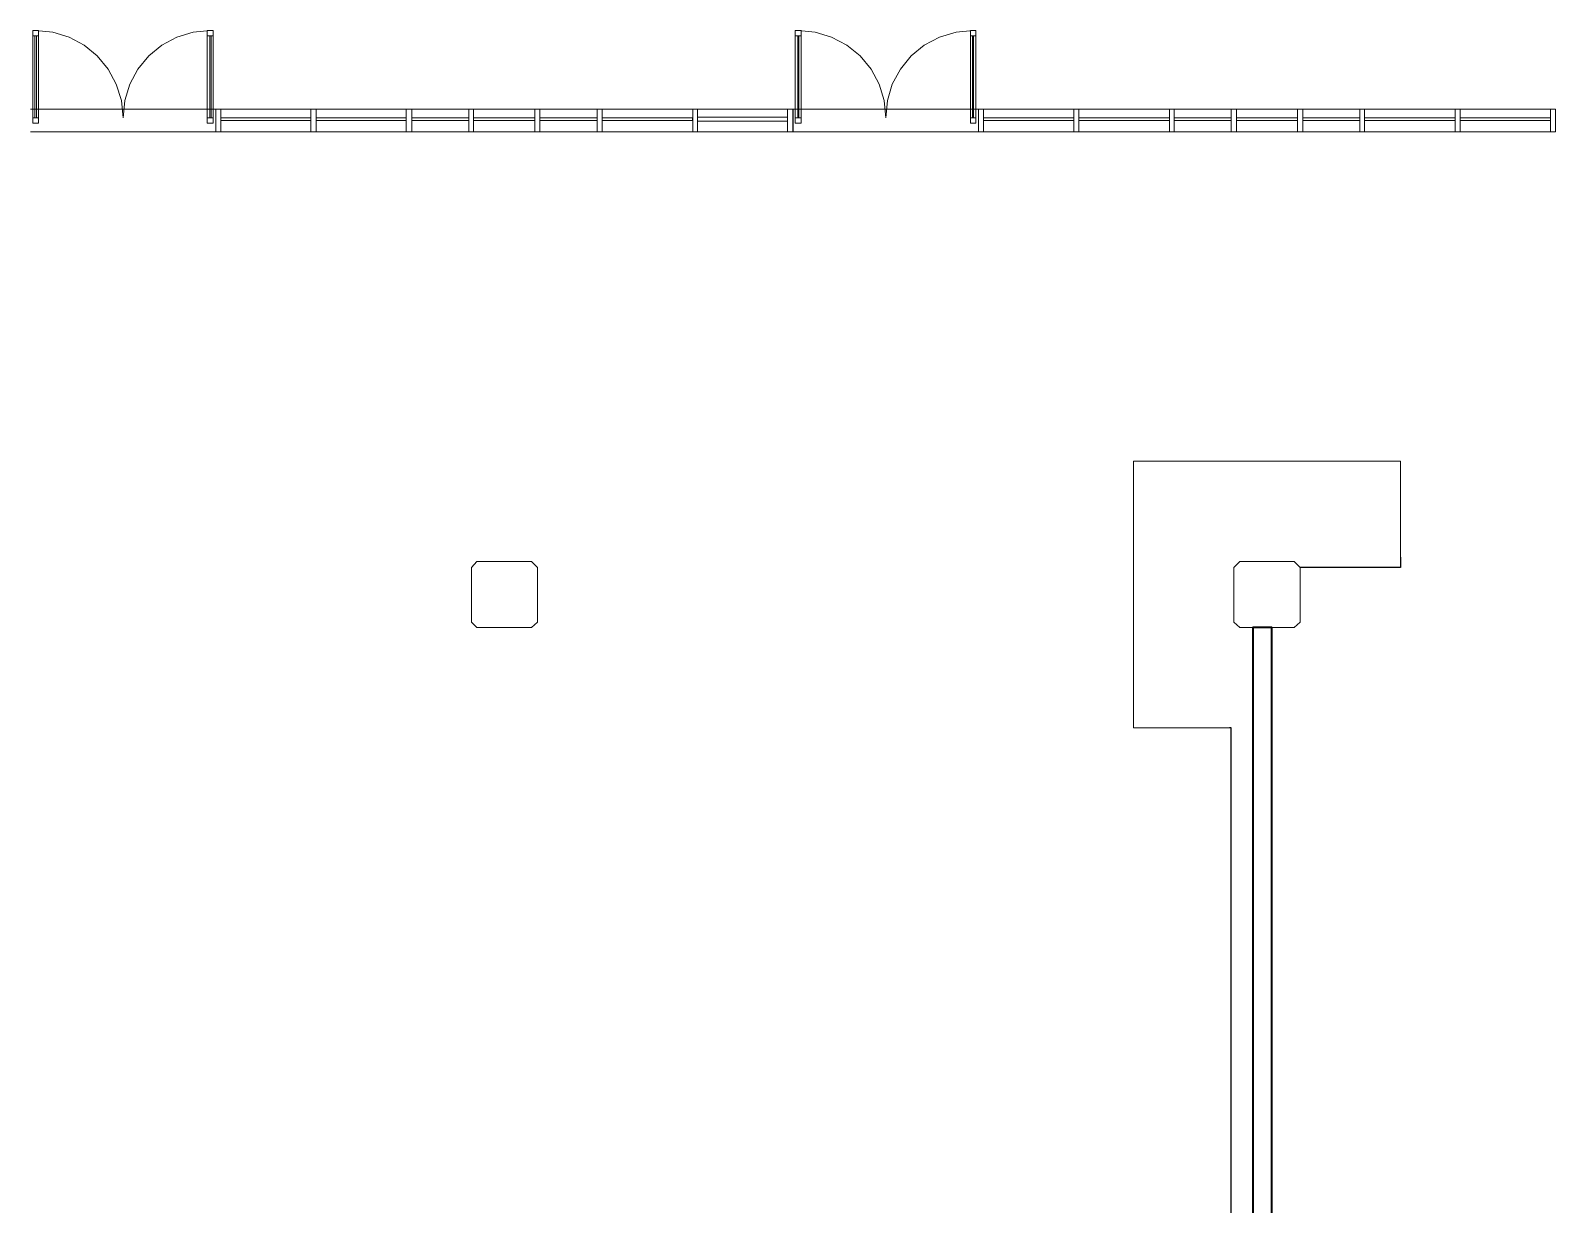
# Model space of a CAD drawing. Header units: inches. Extents: x 41 to 295, y 38 to 271.
# Drawn here: x 115.77 to 165.76, y 86.92 to 125.4 of the extents above; entities that cross this region are included whole.
import ezdxf

# ---------------------------------------------------------------- set-up
doc = ezdxf.new("R2010")
doc.units = ezdxf.units.IN
doc.header["$MEASUREMENT"] = 0

msp = doc.modelspace()

# ---------------------------------------------------------------- linework, layer by layer
for p, q in [((160.676, 108.142), (160.676, 107.804)), ((160.676, 107.804), (157.387, 107.804)), ((155.129, 102.542), (155.076, 102.542)), ((155.129, 82.987), (155.129, 102.542))]:
    msp.add_line(p, q)
at = {"color": 7, "lineweight": 9}
for points in [[(116.035, 125.405), (115.84, 125.405), (115.84, 122.364)], [(115.84, 125.227), (116.035, 125.227)], [(115.911, 125.227), (115.911, 122.542)], [(115.929, 125.404), (116.498, 125.351), (117.031, 125.191), (117.529, 124.924), (117.956, 124.569), (118.311, 124.142), (118.578, 123.644), (118.755, 123.111), (118.809, 122.542), (118.862, 123.111), (119.022, 123.644), (119.289, 124.142), (119.644, 124.569), (120.071, 124.924), (120.569, 125.191), (121.102, 125.351), (121.671, 125.404)], [(115.964, 125.227), (115.964, 122.542)], [(116.035, 125.405), (116.035, 122.364)], [(121.564, 125.405), (121.76, 125.405), (121.76, 122.364)], [(121.564, 125.405), (121.564, 122.364)], [(121.564, 125.227), (121.76, 125.227)], [(121.653, 125.227), (121.653, 122.542)], [(121.689, 125.227), (121.689, 122.542)], [(141.031, 125.405), (140.835, 125.405), (140.835, 122.364)], [(140.835, 125.227), (141.031, 125.227)], [(140.924, 125.227), (140.924, 122.542)], [(140.942, 125.404), (141.493, 125.351), (142.027, 125.191), (142.524, 124.924), (142.969, 124.569), (143.324, 124.142), (143.591, 123.644), (143.751, 123.111), (143.804, 122.542), (143.858, 123.111), (144.018, 123.644), (144.284, 124.142), (144.64, 124.569), (145.067, 124.924), (145.565, 125.191), (146.115, 125.351), (146.667, 125.404)], [(140.96, 125.227), (140.96, 122.542)], [(141.031, 125.405), (141.031, 122.364)], [(146.578, 125.405), (146.756, 125.405), (146.756, 122.364)], [(146.578, 125.405), (146.578, 122.364)], [(146.578, 125.227), (146.756, 125.227)], [(146.649, 125.227), (146.649, 122.542)], [(146.684, 125.227), (146.684, 122.542)], [(118.809, 122.827), (115.769, 122.827)], [(115.84, 122.542), (116.035, 122.542)], [(118.809, 122.827), (121.849, 122.827), (121.849, 122.08), (118.809, 122.08)], [(121.564, 122.542), (121.76, 122.542)], [(124.96, 122.827), (122.009, 122.827)], [(128.089, 122.827), (125.138, 122.827)], [(130.133, 122.827), (128.267, 122.827)], [(132.302, 122.827), (130.293, 122.827)], [(134.347, 122.827), (132.462, 122.827)], [(137.476, 122.827), (134.507, 122.827)], [(140.587, 122.827), (137.636, 122.827)], [(140.765, 122.08), (140.765, 122.827)], [(143.858, 122.827), (140.765, 122.827)], [(140.835, 122.542), (141.031, 122.542)], [(143.858, 122.827), (146.844, 122.827), (146.844, 122.08), (143.858, 122.08)], [(146.578, 122.542), (146.756, 122.542)], [(149.973, 122.827), (147.004, 122.827)], [(153.102, 122.827), (150.133, 122.827)], [(155.129, 122.827), (153.262, 122.827)], [(157.298, 122.827), (155.307, 122.827)], [(159.342, 122.827), (157.476, 122.827)], [(162.471, 122.827), (159.502, 122.827)], [(165.6, 122.827), (162.631, 122.827)], [(118.809, 122.08), (115.769, 122.08)], [(115.84, 122.364), (116.035, 122.364)], [(121.76, 122.364), (121.564, 122.364)], [(124.96, 122.08), (122.009, 122.08)], [(128.089, 122.08), (125.138, 122.08)], [(130.133, 122.08), (128.267, 122.08)], [(132.302, 122.08), (130.293, 122.08)], [(134.347, 122.08), (132.462, 122.08)], [(137.476, 122.08), (134.507, 122.08)], [(140.587, 122.08), (137.636, 122.08)], [(143.858, 122.08), (140.765, 122.08)], [(140.835, 122.364), (141.031, 122.364)], [(146.756, 122.364), (146.578, 122.364)], [(149.973, 122.08), (147.004, 122.08)], [(153.102, 122.08), (150.133, 122.08)], [(155.129, 122.08), (153.262, 122.08)], [(157.298, 122.08), (155.307, 122.08)], [(159.342, 122.08), (157.476, 122.08)], [(162.471, 122.08), (159.502, 122.08)], [(165.6, 122.08), (162.631, 122.08)]]:
    msp.add_lwpolyline(points, dxfattribs=at)
at = {"color": 7, "lineweight": 18}
for points in [[(121.849, 122.08), (122.009, 122.08), (122.009, 122.827), (121.849, 122.827)], [(124.96, 122.08), (125.138, 122.08), (125.138, 122.827), (124.96, 122.827)], [(128.089, 122.08), (128.267, 122.08), (128.267, 122.827), (128.089, 122.827)], [(130.133, 122.08), (130.293, 122.08), (130.293, 122.827), (130.133, 122.827)], [(132.302, 122.08), (132.462, 122.08), (132.462, 122.827), (132.302, 122.827)], [(134.347, 122.08), (134.507, 122.08), (134.507, 122.827), (134.347, 122.827)], [(137.476, 122.08), (137.636, 122.08), (137.636, 122.827), (137.476, 122.827)], [(140.587, 122.08), (140.764, 122.08), (140.764, 122.827), (140.587, 122.827)], [(146.844, 122.08), (147.004, 122.08), (147.004, 122.827), (146.844, 122.827)], [(149.973, 122.08), (150.133, 122.08), (150.133, 122.827), (149.973, 122.827)], [(153.102, 122.08), (153.262, 122.08), (153.262, 122.827), (153.102, 122.827)], [(155.129, 122.08), (155.307, 122.08), (155.307, 122.827), (155.129, 122.827)], [(157.298, 122.08), (157.475, 122.08), (157.475, 122.827), (157.298, 122.827)], [(159.342, 122.08), (159.502, 122.08), (159.502, 122.827), (159.342, 122.827)], [(162.471, 122.08), (162.631, 122.08), (162.631, 122.827), (162.471, 122.827)], [(165.6, 122.08), (165.76, 122.08), (165.76, 122.827), (165.6, 122.827)], [(132.195, 108), (130.4, 108), (130.222, 107.804), (130.222, 106.009), (130.4, 105.831), (132.195, 105.831), (132.391, 106.009), (132.391, 107.804)], [(157.191, 108), (155.413, 108), (155.218, 107.804), (155.218, 106.009), (155.413, 105.831), (157.191, 105.831), (157.387, 106.009), (157.387, 107.804)]]:
    msp.add_lwpolyline(points, close=True, dxfattribs=at)
at = {"color": 7, "lineweight": 13}
for points in [[(122.009, 122.453), (124.96, 122.453), (124.96, 122.542), (122.009, 122.542)], [(125.138, 122.453), (128.089, 122.453), (128.089, 122.542), (125.138, 122.542)], [(128.267, 122.453), (130.133, 122.453), (130.133, 122.542), (128.267, 122.542)], [(130.293, 122.453), (132.302, 122.453), (132.302, 122.542), (130.293, 122.542)], [(132.462, 122.453), (134.346, 122.453), (134.346, 122.542), (132.462, 122.542)], [(134.507, 122.453), (137.475, 122.453), (137.475, 122.542), (134.507, 122.542)], [(137.636, 122.436), (140.587, 122.436), (140.587, 122.56), (137.636, 122.56)], [(147.004, 122.453), (149.973, 122.453), (149.973, 122.542), (147.004, 122.542)], [(150.133, 122.453), (153.102, 122.453), (153.102, 122.542), (150.133, 122.542)], [(153.262, 122.453), (155.129, 122.453), (155.129, 122.542), (153.262, 122.542)], [(155.307, 122.453), (157.298, 122.453), (157.298, 122.542), (155.307, 122.542)], [(157.475, 122.453), (159.342, 122.453), (159.342, 122.542), (157.475, 122.542)], [(159.502, 122.453), (162.471, 122.453), (162.471, 122.542), (159.502, 122.542)], [(162.631, 122.453), (165.6, 122.453), (165.6, 122.542), (162.631, 122.542)]]:
    msp.add_lwpolyline(points, close=True, dxfattribs=at)
msp.add_lwpolyline([(160.676, 108.142), (160.676, 111.289), (151.929, 111.289), (151.929, 102.542), (155.076, 102.542)], dxfattribs=at)
at = {"color": 7, "lineweight": 35}
msp.add_lwpolyline([(156.462, 82.987), (156.462, 105.831), (155.84, 105.831), (155.84, 82.987)], close=True, dxfattribs=at)

doc.saveas('drawing.dxf')
